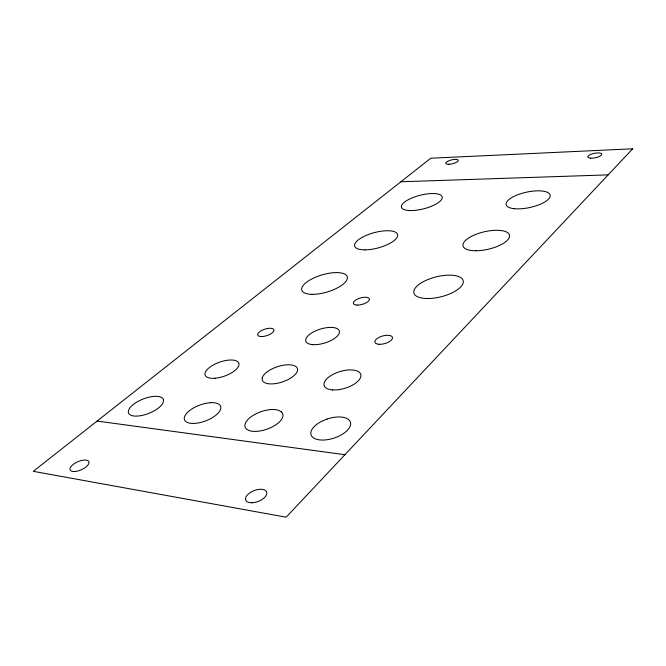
<?xml version="1.0" encoding="UTF-8"?>
<svg xmlns="http://www.w3.org/2000/svg" width="666" height="666" viewBox="0 0 666 666"><rect width="100%" height="100%" fill="white"/><g stroke="black" fill="none" stroke-linecap="round" stroke-linejoin="round"><path stroke-width="1" d="M400.882 181.768L608.175 174.867M97.111 421.062L344.921 454.72M262.279 377.855L262.271 380.045A18.482 8.025 -18.3 0 0 282.434 381.943L286.946 380.144A18.482 8.025 -18.3 0 0 290.509 364.851A18.482 8.025 -18.3 0 0 262.279 377.855M163.545 400.274L163.153 402.522A18.698 7.734 -21.4 0 1 135.215 416.108A18.698 7.734 -21.4 0 1 137.737 401.54A18.698 7.734 -21.4 0 1 163.545 400.274M632.7 148.801L286.139 517.199L33.3 471.328L430.785 158.217L632.7 148.801M327.056 419.047L322.194 421.045A20.671 10.132 -17.9 0 0 318.048 439.652A20.671 10.132 -17.9 0 0 350.025 426.523A20.671 10.132 -17.9 0 0 327.056 419.047M210.323 402.705L205.844 403.321A19.272 8.442 -20.5 0 0 184.865 420.521A19.272 8.442 -20.5 0 0 214.261 416.433A19.272 8.442 -20.5 0 0 210.323 402.705M281.435 411.913L278.904 410.439A19.922 9.241 -19.4 0 0 246.936 420.679A19.922 9.241 -19.4 0 0 263.395 430.269A19.922 9.241 -19.4 0 0 281.435 411.913M409.157 210.531A20.996 7.001 -14.2 0 0 442.049 198.593A20.996 7.001 -14.2 0 0 414.327 197.044A20.996 7.001 -14.2 0 0 409.157 210.531M311.929 294.33A23.693 8.924 -16.4 0 0 347.369 278.338A23.693 8.924 -16.4 0 0 314.319 277.739A23.693 8.924 -16.4 0 0 311.929 294.33M365.026 249.867A22.236 7.884 -15.1 0 0 397.702 235.389A22.236 7.884 -15.1 0 0 365.701 235.622A22.236 7.884 -15.1 0 0 365.026 249.867M514.277 208.699A22.519 7.85 -12.2 0 0 549.958 196.97A22.519 7.85 -12.2 0 0 520.221 193.881A22.519 7.85 -12.2 0 0 514.277 208.699M476.107 250.749A23.851 8.941 -13 0 0 509.515 235.281A23.851 8.941 -13 0 0 473.118 235.548A23.851 8.941 -13 0 0 476.107 250.749M426.948 298.526A25.408 10.256 -14 0 0 463.303 281.327A25.408 10.256 -14 0 0 425.391 280.644A25.408 10.256 -14 0 0 426.948 298.526M261.197 336.555A8.483 3.38 -18 0 0 273.926 330.511A8.483 3.38 -18 0 0 262.329 330.161A8.483 3.38 -18 0 0 261.197 336.555M378.962 344.28A9.083 3.946 -15.6 0 0 392.507 338.012A9.083 3.946 -15.6 0 0 379.628 337.088A9.083 3.946 -15.6 0 0 378.962 344.28M313.162 344.663A17.524 7.309 -16.9 0 0 339.435 332.376A17.524 7.309 -16.9 0 0 315.126 331.085A17.524 7.309 -16.9 0 0 313.162 344.663M215.11 378.221A17.89 7.393 -19.4 0 0 238.928 363.47A17.89 7.393 -19.4 0 0 211.871 365.8A17.89 7.393 -19.4 0 0 215.11 378.221M332.426 389.901A19.148 8.733 -16.9 0 0 360.905 376.007A19.148 8.733 -16.9 0 0 333.991 373.892A19.148 8.733 -16.9 0 0 332.426 389.901M449.05 164.286A6.485 1.99 -13.7 0 0 458.35 160.381A6.485 1.99 -13.7 0 0 448.701 160.822A6.485 1.99 -13.7 0 0 449.05 164.286M590.6 158.175A7.151 2.298 -11.2 0 0 601.773 154.587A7.151 2.298 -11.2 0 0 591.999 153.904A7.151 2.298 -11.2 0 0 590.6 158.175M74.559 471.52A10.24 4.379 -23.7 0 0 89.011 462.562A10.24 4.379 -23.7 0 0 74.833 463.286A10.24 4.379 -23.7 0 0 74.559 471.52M252.089 502.763A11.239 5.794 -21.1 0 0 266.75 492.324A11.239 5.794 -21.1 0 0 249.633 492.973A11.239 5.794 -21.1 0 0 252.089 502.763M357.068 305.095A8.35 3.338 -15.8 0 0 369.472 299.417A8.35 3.338 -15.8 0 0 357.65 298.992A8.35 3.338 -15.8 0 0 357.068 305.095"/></g></svg>
